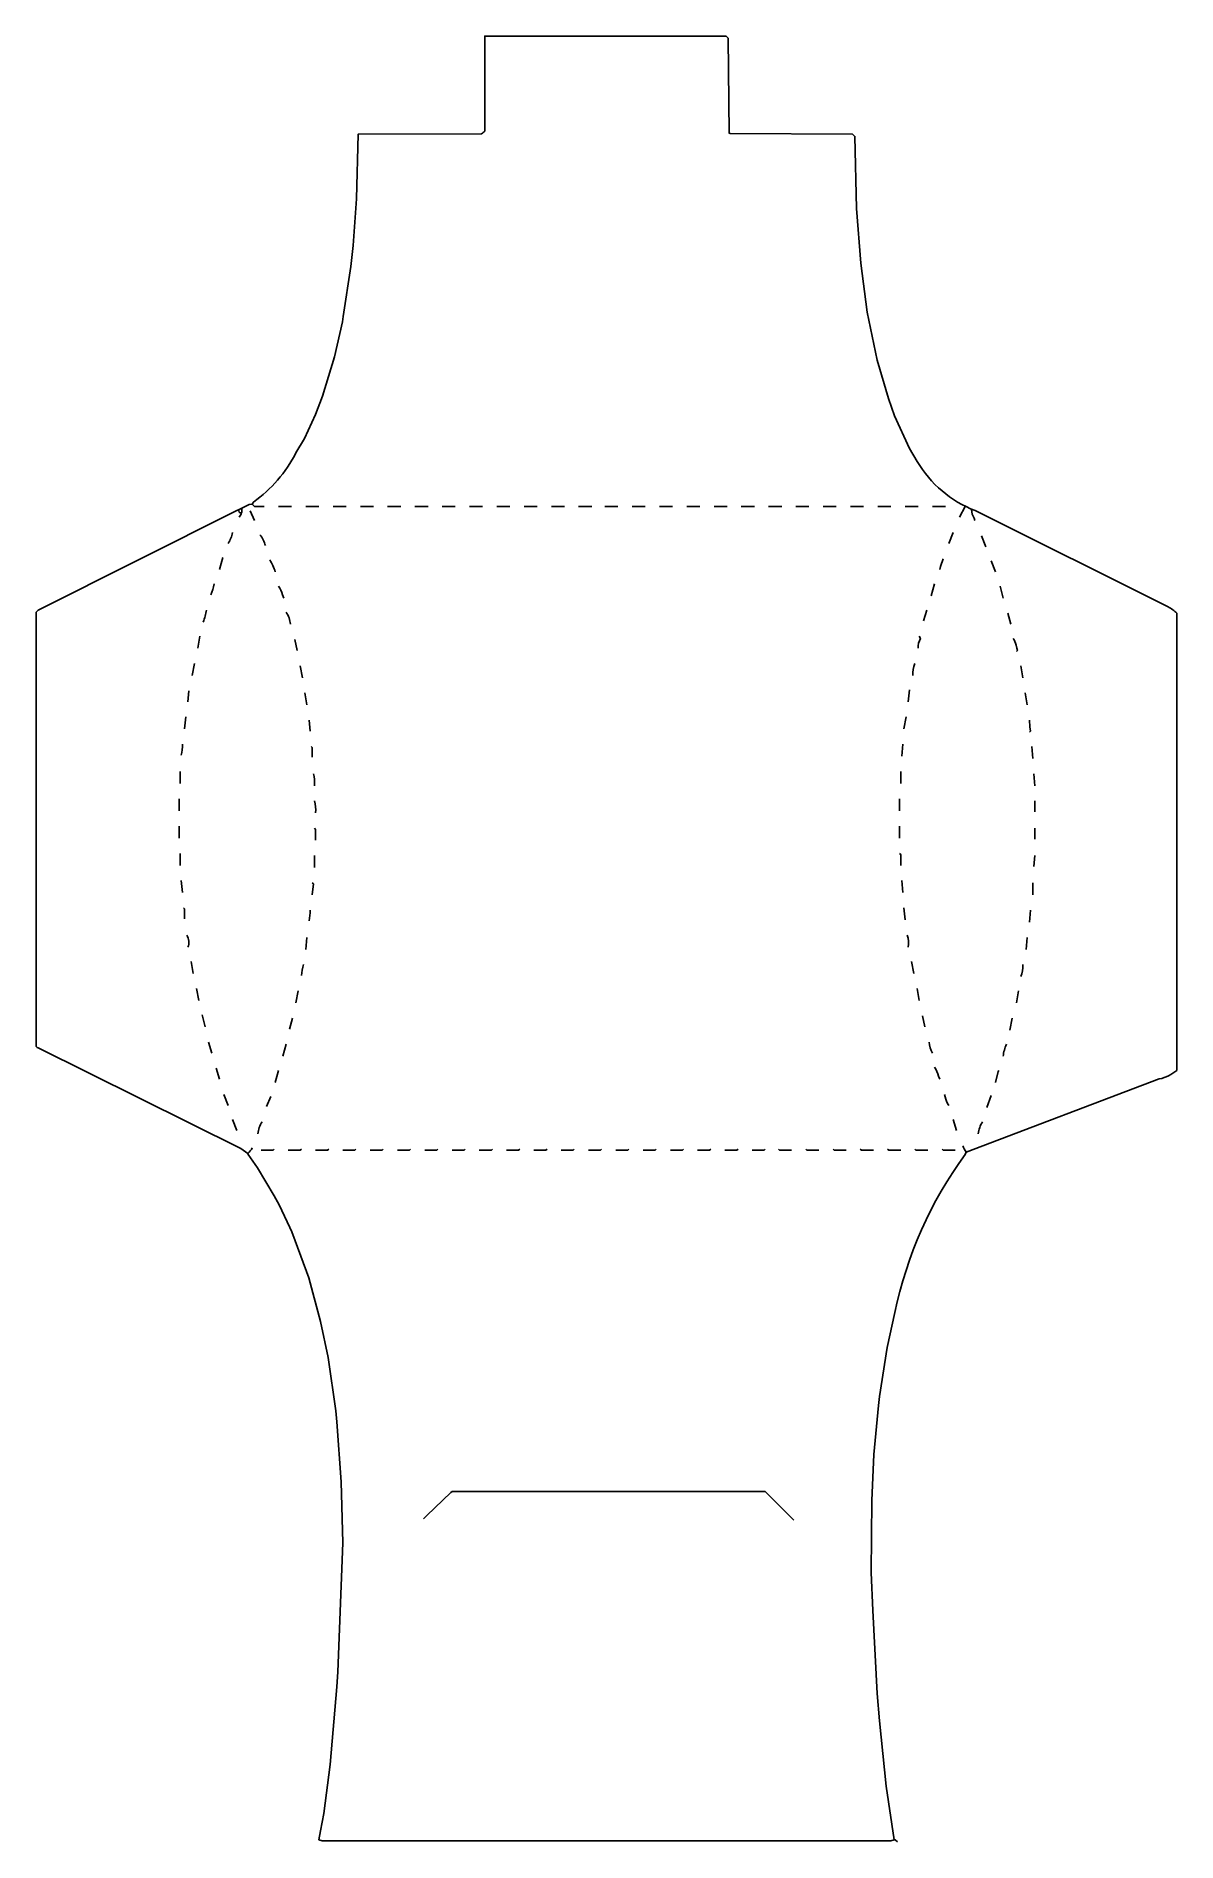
# Model space of a CAD drawing. Extents: x 54 to 1099, y 84 to 1739.
import ezdxf

# ---------------------------------------------------------------- set-up
doc = ezdxf.new("R2010")
doc.units = 0
doc.layers.get('0').update_dxf_attribs({"linetype": 'CONTINUOUS'})

msp = doc.modelspace()

# ---------------------------------------------------------------- linework, layer by layer
at = {"color": 250, "linetype": 'CONTINUOUS'}
for points in [[(843, 84), (841, 86), (840, 86), (837, 85), (316, 85), (313, 86), (314.615385, 94.076923), (317.405405, 109.932432), (323.439024, 154.95122), (329.535398, 226.030973), (330.464602, 239.969027), (335, 358), (333.512804, 413.98782), (329.554455, 468.955446), (328.554455, 478.955446), (321.384615, 528.076923), (314.615385, 560.923077), (303.7, 600.9), (301.7, 606.9), (288.2, 643.1), (286.3, 647.1), (276.769231, 667.846154), (272.2, 676.1), (256.76, 701.82), (248.2, 714.1), (248, 715), (241.662162, 719.527027), (55.9, 811.8), (55, 812), (54, 813), (54, 1211), (56, 1213), (237.9, 1304.2), (240, 1305), (241.1, 1305.7), (249.088235, 1309.647059), (252, 1310), (253, 1312, 0.121419), (292, 1357), (299.8, 1370.1), (309.8, 1392.1), (316.3, 1408.9), (327.352941, 1444.911765), (334.594595, 1477.067568), (335.405405, 1481.932432), (342.430769, 1527.946154), (344.445545, 1546.955446), (347.519941, 1590.018464), (349, 1649), (461.995653, 1649.495576, 0.113424), (465, 1652), (465, 1739), (686, 1739), (688, 1737), (688.999472, 1650.022976), (689.9, 1649.7), (802, 1649), (804, 1647), (805.533074, 1580.970817), (809.445545, 1531.044554), (815.42, 1486.06), (824.352941, 1442.088235), (834.7, 1406.9), (840.3, 1391.1), (854.2, 1361.1), (861.230769, 1349.153846, 0.170005), (914.1, 1304.2), (1090.9, 1215.8, -0.103867), (1099, 1210), (1099, 791, -0.11154), (1082.9, 783.2), (906, 716), (905, 714, 0.10634), (840.647059, 569.088235), (833.615385, 537.076923), (826.569231, 492.053846), (825.569231, 484.053846), (821.468966, 438.972414), (819.519941, 397.018464), (819, 331), (820.485318, 296.013866), (824.538071, 219.967005), (826.455172, 195.037931), (832.58, 134.94), (840, 86)], [(240, 1298, 0.120666), (242, 1302, 0.292603), (242, 1306)], [(914, 1295), (913.2, 1297.1, -0.129064), (911, 1305)], [(230, 1274, 0.081845), (234, 1284)], [(264, 1272, 0.111656), (259, 1282)], [(273, 1248, 0.075012), (268, 1259)], [(214, 1227, 0.084895), (217, 1237)], [(281, 1224), (279.7, 1226.9, 0.079845), (276, 1235)], [(207, 1202, 0.077675), (210, 1213)], [(287, 1200, 0.129625), (283, 1211)], [(862, 1178, -0.122524), (864, 1187), (863, 1189)], [(857, 1153, -0.106907), (859, 1164)], [(187, 1080, 0.075231), (188, 1090)], [(304, 928, 0.075231), (305, 938)], [(297, 878, -0.063906), (299, 888)], [(875, 807, -0.084895), (872, 817)], [(940, 804, -0.100044), (943, 815)], [(882, 783), (880.7, 785.9, 0.079845), (877, 794)], [(890, 759, -0.084978), (886.7, 766.9), (886, 769)], [(257, 733, -0.096994), (261, 744)], [(248, 715, 0.083767), (252, 720)], [(906, 716), (904.230769, 719.153846, -0.092595), (903, 722)]]:
    msp.add_lwpolyline(points, format="xyb", dxfattribs=at)
for points in [[(263, 1308), (254, 1308), (252, 1310)], [(276, 1308), (288, 1308)], [(301, 1308), (313, 1308)], [(326, 1308), (338, 1308)], [(351, 1308), (363, 1308)], [(376, 1308), (388, 1308)], [(401, 1308), (413, 1308)], [(426, 1308), (438, 1308)], [(451, 1308), (463, 1308)], [(476, 1308), (488, 1308)], [(501, 1308), (513, 1308)], [(526, 1308), (538, 1308)], [(551, 1308), (563, 1308)], [(575, 1308), (587, 1308)], [(600, 1308), (612, 1308)], [(625, 1308), (637, 1308)], [(650, 1308), (662, 1308)], [(675, 1308), (687, 1308)], [(700, 1308), (712, 1308)], [(725, 1308), (737, 1308)], [(750, 1308), (762, 1308)], [(775, 1308), (787, 1308)], [(800, 1308), (812, 1308)], [(825, 1308), (837, 1308)], [(850, 1308), (862, 1308)], [(875, 1308), (887, 1308)], [(900, 1298), (905, 1308)], [(254, 1295), (250, 1304)], [(890, 1274), (894, 1284)], [(924, 1271), (920, 1281)], [(222, 1250), (225, 1261)], [(882, 1250), (882.352941, 1252.911765), (885, 1260)], [(933, 1248), (929, 1258)], [(874, 1226), (877, 1237)], [(940, 1224), (937, 1235)], [(867, 1203), (870, 1213)], [(947, 1200), (944, 1210)], [(202, 1178), (204, 1189)], [(293, 1176), (291, 1186)], [(197, 1153), (199, 1164)], [(298, 1151), (296, 1162)], [(958, 1151), (956, 1162)], [(193, 1129), (194, 1139)], [(853, 1129), (854, 1140)], [(190, 1104), (191, 1115)], [(305, 1102), (304, 1112)], [(307, 1078), (307, 1087), (306, 1088)], [(847, 1079), (848, 1090)], [(967, 1077), (966, 1088)], [(186, 1054), (186, 1065)], [(185, 1029), (185, 1040)], [(845, 1029), (845, 1040)], [(969, 1028), (969, 1038)], [(185, 1004), (185, 1015)], [(845, 1004), (845, 1015)], [(969, 1003), (969, 1013)], [(186, 979), (186, 990)], [(309, 977), (309, 988)], [(188, 954), (187, 965)], [(307, 952), (308, 962), (307, 963)], [(848, 954), (847, 965)], [(967, 952), (967, 963)], [(850, 929), (849, 940)], [(964, 927), (965, 938)], [(301, 902), (302, 913)], [(961, 902), (962, 913)], [(198, 880), (196, 891)], [(858, 880), (856, 891)], [(203, 855), (201, 866)], [(292, 853), (294, 864)], [(952, 853), (954, 864)], [(209, 831), (206, 842)], [(286, 829), (289, 839)], [(868, 831), (866, 841)], [(946, 828), (948, 839)], [(215, 807), (212, 817)], [(280, 804), (283, 815)], [(222, 783), (219, 793)], [(273, 780), (276, 791)], [(933, 780), (935.352941, 789.911765), (936, 791)], [(230, 759), (226, 769)], [(238, 736), (234, 746)], [(897, 736), (894, 746)], [(748, 379), (722, 405), (435, 405), (433.9, 404.2), (412, 383), (409, 380)]]:
    msp.add_lwpolyline(points, dxfattribs=at)
at = {"color": 251, "linetype": 'CONTINUOUS'}
for points in [[(242, 1302, -0.684067), (240, 1305)], [(310, 1027, 0.091428), (309, 1038)]]:
    msp.add_lwpolyline(points, format="xyb", dxfattribs=at)
at = {"color": 197, "linetype": 'CONTINUOUS'}
for points in [[(952, 1175), (953, 1176), (952.352941, 1178.088235), (951.647059, 1180.911765, 0.113815), (949, 1187)], [(309, 1052, 0.091428), (308, 1063)], [(956, 877, 0.106907), (958, 888)]]:
    msp.add_lwpolyline(points, format="xyb", dxfattribs=at)
for points in [[(302, 1126), (300, 1137)], [(849, 1104), (851, 1115)], [(190, 930), (190, 939), (189, 940)]]:
    msp.add_lwpolyline(points, dxfattribs=at)
at = {"color": 27, "linetype": 'CONTINUOUS'}
msp.add_lwpolyline([(962, 1126), (960, 1137)], dxfattribs=at)
at = {"color": 37, "linetype": 'CONTINUOUS'}
msp.add_lwpolyline([(964, 1101), (965, 1102), (964.42, 1106.06), (964, 1112)], dxfattribs=at)
at = {"color": 247, "linetype": 'CONTINUOUS'}
for points in [[(846, 1054), (846, 1065)], [(265, 758), (269, 767)], [(925, 757), (929, 768)]]:
    msp.add_lwpolyline(points, dxfattribs=at)
at = {"color": 237, "linetype": 'CONTINUOUS'}
for points in [[(969, 1052), (968, 1063)], [(968, 978), (969, 988)], [(863, 855), (861, 866)]]:
    msp.add_lwpolyline(points, dxfattribs=at)
at = {"color": 251, "linetype": 'CONTINUOUS'}
for points in [[(310, 1002), (310, 1012), (309, 1013)], [(846, 979), (846, 989), (845, 990)]]:
    msp.add_lwpolyline(points, dxfattribs=at)
at = {"color": 37, "linetype": 'CONTINUOUS'}
msp.add_lwpolyline([(193, 904, 0.258477), (192, 915)], format="xyb", dxfattribs=at)
at = {"color": 27, "linetype": 'CONTINUOUS'}
msp.add_lwpolyline([(853, 904, 0.128479), (852, 915)], format="xyb", dxfattribs=at)
at = {"color": 247, "linetype": 'CONTINUOUS'}
msp.add_lwpolyline([(917, 733, -0.108388), (921, 744)], format="xyb", dxfattribs=at)
at = {"color": 252, "linetype": 'CONTINUOUS'}
for points in [[(260, 718), (271, 718), (272, 719)], [(285, 718), (296, 718), (297, 719)], [(310, 718), (321, 718), (322, 719)], [(335, 718), (346, 718), (347, 719)], [(360, 718), (371, 718), (372, 719)], [(385, 718), (396, 718), (397, 719)], [(410, 718), (421, 718), (422, 719)], [(435, 718), (446, 718), (447, 719)], [(460, 718), (471, 718), (472, 719)], [(485, 718), (496, 718), (497, 719)], [(510, 718), (521, 718), (522, 719)], [(535, 718), (546, 718), (547, 719)], [(560, 718), (571, 718), (572, 719)], [(585, 718), (596, 718), (597, 719)], [(610, 718), (621, 718), (622, 719)], [(635, 718), (646, 718), (647, 719)], [(660, 718), (671, 718), (672, 719)], [(685, 718), (696, 718), (697, 719)], [(710, 718), (721, 718), (722, 719)], [(746, 718), (735, 718), (734, 719)], [(771, 718), (760, 718), (759, 719)], [(796, 718), (785, 718), (784, 719)], [(821, 718), (810, 718), (809, 719)], [(846, 718), (835, 718), (834, 719)], [(871, 718), (860, 718), (859, 719)], [(896, 718), (885, 718), (884, 719)]]:
    msp.add_lwpolyline(points, dxfattribs=at)

doc.saveas('drawing.dxf')
